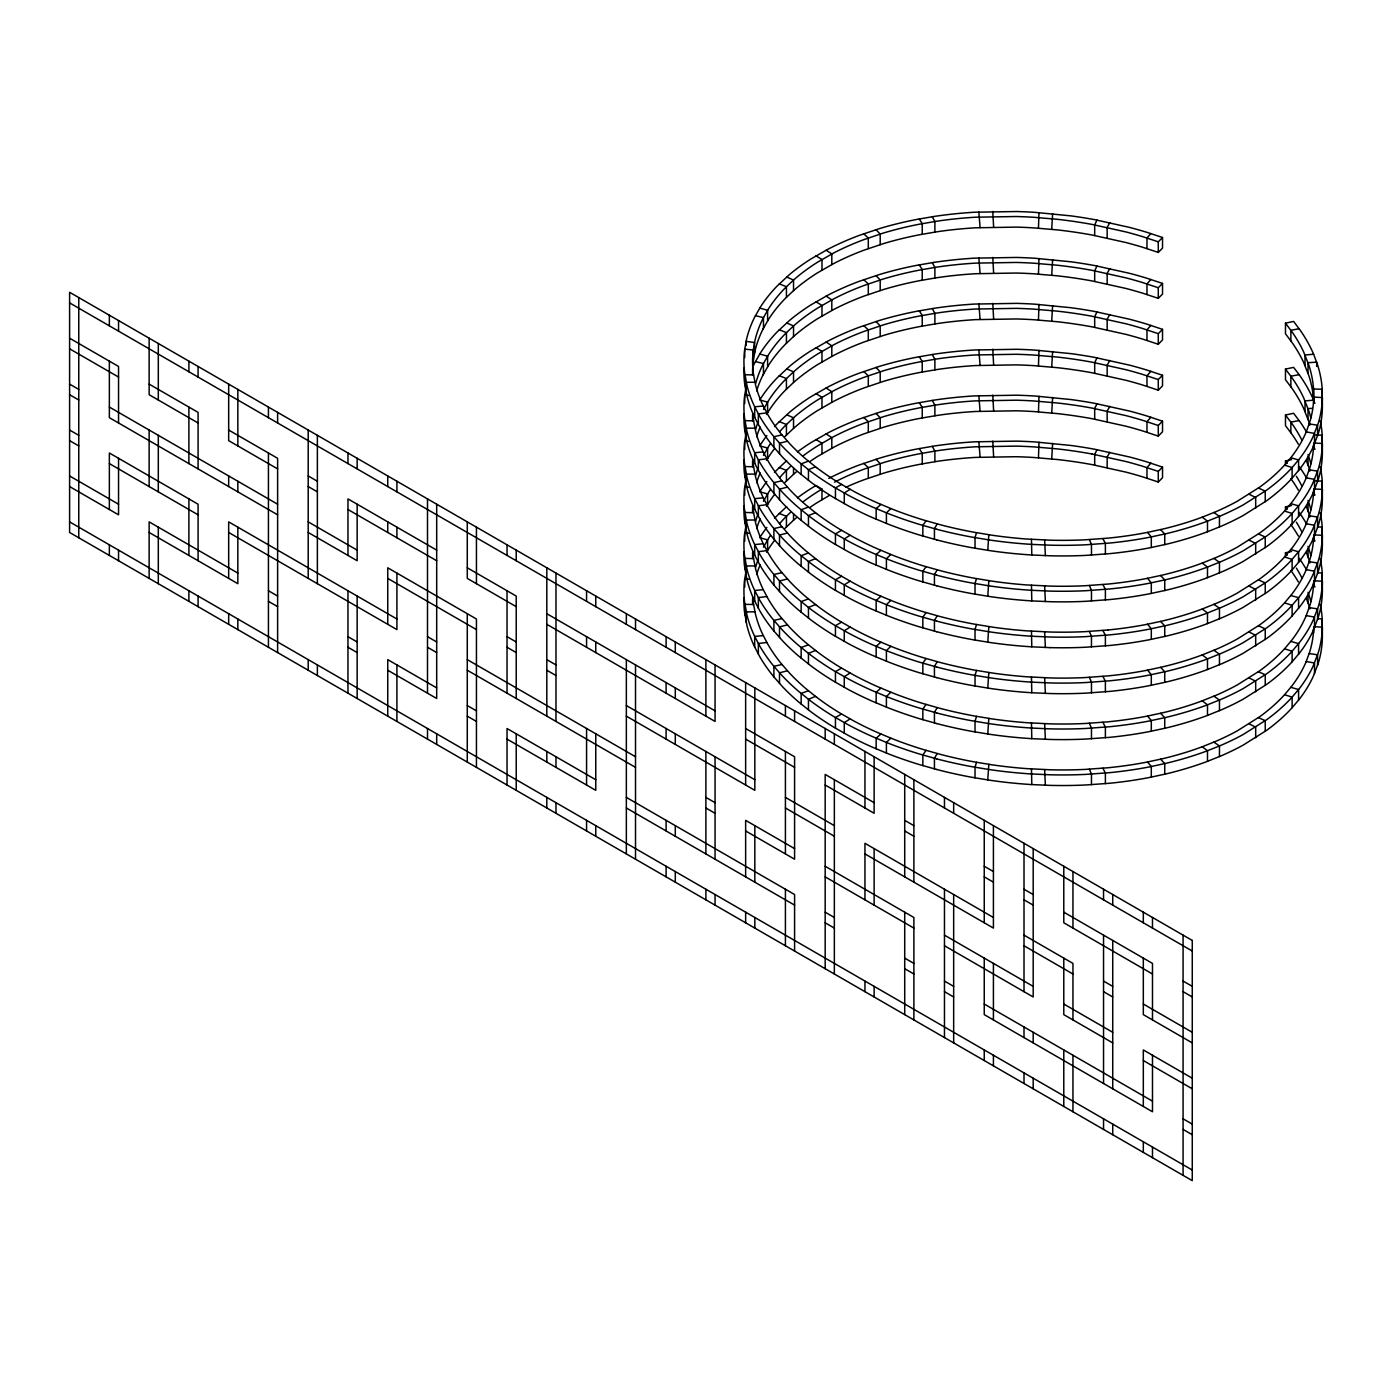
<?xml version="1.0" encoding="UTF-8"?>
<svg xmlns="http://www.w3.org/2000/svg" width="1392" height="1392" viewBox="0 0 1392 1392"><rect width="100%" height="100%" fill="white"/><g stroke="black" fill="none" stroke-linecap="round" stroke-linejoin="round"><path stroke-width="1.5" d="M1038.971 212.611L1038.467 228.201M1038.971 258.529L1038.467 274.12M1038.971 304.448L1038.467 320.038M1038.971 350.366L1038.467 365.957M1038.971 396.285L1038.467 411.875M1038.971 442.204L1038.467 457.794M1052.63 213.759L1051.708 229.332M1052.63 259.678L1051.708 275.251M1052.63 305.596L1051.708 321.169M1052.63 351.515L1051.708 367.088M1052.63 397.433L1051.708 413.006M1052.63 443.352L1051.708 458.925M746.077 387.272L744.546 396.459A285.934 165.091 0 0 0 744.459 417.322L746.93 431.294A304.378 175.74 0 0 0 754.394 452.122L759.754 462.388A319.342 184.37 0 0 0 773.708 482.415L782.234 492.107A329.956 190.495 0 0 0 798.59 507.645L809.657 516.554A335.524 193.714 0 0 0 834.417 533.258L847.885 540.931A335.524 193.714 0 0 0 872.036 552.746L887.4 559.166A329.695 190.339 0 0 0 919.764 570.424L936.659 575.192M746.077 433.19L744.546 442.378A285.934 165.091 0 0 0 744.459 463.24L746.93 477.212A304.378 175.74 0 0 0 754.394 498.04L759.754 508.306A319.342 184.37 0 0 0 773.708 528.351L782.234 538.043A329.956 190.495 0 0 0 798.59 553.581L809.657 562.472A335.524 193.714 0 0 0 834.417 579.176L847.885 586.85A335.524 193.714 0 0 0 872.036 598.664L887.4 605.085A329.695 190.339 0 0 0 919.764 616.343L936.659 621.11M746.077 479.109L744.546 488.296A285.934 165.091 0 0 0 744.459 509.159L746.93 523.131A304.378 175.74 0 0 0 754.394 543.959L759.754 554.225A319.342 184.37 0 0 0 773.708 574.27L782.234 583.961A329.956 190.495 0 0 0 798.59 599.5L809.657 608.391A335.524 193.714 0 0 0 834.417 625.095L847.885 632.768A335.524 193.714 0 0 0 872.036 644.583L887.4 651.021A329.695 190.339 0 0 0 919.764 662.261L936.659 667.029M746.077 525.028L744.546 534.215A285.934 165.091 0 0 0 744.459 555.077L746.93 569.05A304.378 175.74 0 0 0 754.394 589.877L759.754 600.143A319.342 184.37 0 0 0 773.708 620.188L782.234 629.88A329.956 190.495 0 0 0 798.59 645.418L809.657 654.31M746.077 570.946L744.546 580.133A285.934 165.091 0 0 0 744.459 600.996L746.93 614.968A304.378 175.74 0 0 0 754.394 635.796L759.754 646.062A319.342 184.37 0 0 0 773.708 666.107L782.234 675.799A329.956 190.495 0 0 0 798.59 691.337L809.657 700.228M988.825 534.719L987.763 550.327M988.825 580.638L987.763 596.246M988.825 626.574L987.763 642.164M988.825 672.493L987.763 688.083M988.825 718.411L987.763 734.002M988.825 764.33L987.763 779.92M976.488 532.684L975.026 537.643L975.026 548.239M976.488 578.602L975.026 583.561L975.026 594.158M976.488 624.521L975.026 629.48L975.026 640.076M976.488 670.439L975.026 675.416L975.026 686.012M976.488 716.358L975.026 721.334L975.026 731.931M976.488 762.277L975.026 767.253L975.026 777.85M936.659 539.87A318.211 183.727 0 0 0 971.529 547.63L989.364 550.571A302.116 174.435 0 0 0 1031.559 554.973L1049.707 555.773A284.577 164.308 0 0 0 1085.777 555.391L1109.407 553.668A266.829 154.06 0 0 0 1149.409 547.891L1165.835 544.359A253.918 146.595 0 0 0 1206.951 531.953L1221.167 526.228A248.089 143.237 0 0 0 1243.178 515.51L1266.529 500.807A250.577 144.664 0 0 0 1291.811 478.483L1299.467 469.435A260.843 150.597 0 0 0 1313.108 447.145L1318.224 433.834A277.861 160.428 0 0 0 1322.313 409.84L1322.174 399.4A296.131 170.972 0 0 0 1321.878 395.902M1096.966 220.075L1094.686 224.912L1094.686 235.509M1096.966 265.994L1094.686 270.831L1094.686 281.428M1096.966 311.93L1094.686 316.75L1094.686 327.346M1096.966 357.848L1094.686 362.668L1094.686 373.265M1096.966 403.767L1094.686 408.587L1094.686 419.183M1096.966 449.686L1094.686 454.505L1094.686 465.102M763.112 318.281L768.419 308.954A247.463 142.871 0 0 1 784.827 288.318L793.527 280.036A240.068 138.608 0 0 1 817.417 262.288L833.182 253.24A240.172 138.661 0 0 1 864.084 239.546L883.398 233.038A248.855 143.672 0 0 1 919.677 224.147L936.016 221.328A259.643 149.901 0 0 1 952.737 219.136L958.375 218.544A266.168 153.677 0 0 1 975.514 217.204L1016.23 216.526A284.246 164.099 0 0 1 1033.856 217.291L1057.328 219.31A299.715 173.043 0 0 1 1092.181 224.443L1126.093 231.977A315.949 182.404 0 0 1 1142.536 236.623L1158.283 241.825L1162.529 237.51L1146.556 232.203A324.597 187.398 0 0 0 1129.678 227.435L1094.808 219.675A310.12 179.046 0 0 0 1070.987 215.882L1034.778 212.332A292.894 169.093 0 0 0 1016.63 211.532L974.609 212.228A271.544 156.774 0 0 0 933.823 216.491L916.928 219.397A257.503 148.666 0 0 0 879.396 228.619L859.386 235.352A248.837 143.654 0 0 0 827.37 249.533L811.031 258.912A248.507 143.48 0 0 0 789.508 274.537L777.293 285.865A256.111 147.865 0 0 0 760.293 307.232L754.795 316.871A269.526 155.608 0 0 0 746.321 340.257L744.546 350.54A285.934 165.091 0 0 0 744.459 371.403L746.93 385.375A304.378 175.74 0 0 0 754.394 406.203L759.754 416.469A319.342 184.37 0 0 0 773.708 436.496L782.234 446.188A329.956 190.495 0 0 0 798.59 461.726L809.657 470.635A335.524 193.714 0 0 0 834.417 487.339M763.112 328.877L768.419 319.551A247.463 142.871 0 0 1 784.827 298.915L793.527 290.632A240.068 138.608 0 0 1 817.417 272.884L833.182 263.836A240.172 138.661 0 0 1 864.084 250.142L883.398 243.635A248.855 143.672 0 0 1 919.677 234.743L936.016 231.925A259.643 149.901 0 0 1 952.737 229.732L958.375 229.141A266.168 153.677 0 0 1 975.514 227.801L1016.23 227.122A284.246 164.099 0 0 1 1033.856 227.888L1057.328 229.906A299.715 173.043 0 0 1 1092.181 235.039L1126.093 242.573A315.949 182.404 0 0 1 1142.536 247.219L1158.283 252.422L1162.529 248.107L1162.529 237.51M763.112 364.199L768.419 354.873A247.463 142.871 0 0 1 784.827 334.237L793.527 325.954A240.068 138.608 0 0 1 817.417 308.206L833.182 299.158A240.172 138.661 0 0 1 864.084 285.464L883.398 278.957A248.855 143.672 0 0 1 919.677 270.065L936.016 267.247A259.643 149.901 0 0 1 952.737 265.054L958.375 264.463A266.168 153.677 0 0 1 975.514 263.123L1016.23 262.444A284.246 164.099 0 0 1 1033.856 263.21L1057.328 265.228A299.715 173.043 0 0 1 1092.181 270.361L1126.093 277.895A315.949 182.404 0 0 1 1142.536 282.541L1158.283 287.744L1162.529 283.429L1146.556 278.122A324.597 187.398 0 0 0 1129.678 273.354L1094.808 265.594A310.12 179.046 0 0 0 1070.987 261.8L1034.778 258.251A292.894 169.093 0 0 0 1016.63 257.45L974.609 258.146A271.544 156.774 0 0 0 933.823 262.409M763.112 374.796L768.419 365.47A247.463 142.871 0 0 1 784.827 344.833L793.527 336.551A240.068 138.608 0 0 1 817.417 318.803L833.182 309.755A240.172 138.661 0 0 1 864.084 296.061L883.398 289.553A248.855 143.672 0 0 1 919.677 280.662L936.016 277.843A259.643 149.901 0 0 1 952.737 275.651L958.375 275.059A266.168 153.677 0 0 1 975.514 273.719L1016.23 273.041A284.246 164.099 0 0 1 1033.856 273.806L1057.328 275.825A299.715 173.043 0 0 1 1092.181 280.958L1126.093 288.492A315.949 182.404 0 0 1 1142.536 293.138L1158.283 298.34L1162.529 294.025L1162.529 283.429M763.46 409.457L768.419 400.792A247.463 142.871 0 0 1 784.827 380.155L793.527 371.873A240.068 138.608 0 0 1 817.417 354.125L833.182 345.077A240.172 138.661 0 0 1 864.084 331.383L883.398 324.875A248.855 143.672 0 0 1 919.677 315.984L936.016 313.165A259.643 149.901 0 0 1 952.737 310.973L958.375 310.381A266.168 153.677 0 0 1 975.514 309.041L1016.23 308.363A284.246 164.099 0 0 1 1033.856 309.128L1057.328 311.147A299.715 173.043 0 0 1 1092.181 316.28L1126.093 323.814A315.949 182.404 0 0 1 1142.536 328.46L1158.283 333.662L1162.529 329.347L1146.556 324.04A324.597 187.398 0 0 0 1129.678 319.273L1094.808 311.512A310.12 179.046 0 0 0 1070.987 307.719L1034.778 304.169A292.894 169.093 0 0 0 1016.63 303.369L974.609 304.065A271.544 156.774 0 0 0 933.823 308.328L916.928 311.251A257.503 148.666 0 0 0 879.396 320.456L859.386 327.19A248.837 143.654 0 0 0 827.37 341.371L811.031 350.749A248.507 143.48 0 0 0 789.508 366.374L777.293 377.719A256.111 147.865 0 0 0 760.293 399.069L759.754 399.956L767.601 402.114L767.601 412.711M763.46 455.375L768.419 446.71A247.463 142.871 0 0 1 770.42 443.665M763.46 501.294L768.419 492.629A247.463 142.871 0 0 1 770.42 489.584M763.46 547.213L768.419 538.547A247.463 142.871 0 0 1 770.42 535.502M1109.824 222.685L1107.162 227.453L1107.162 238.049M1109.824 268.604L1107.162 273.371L1107.162 283.968M1109.824 314.522L1107.162 319.29L1107.162 329.887M1109.824 360.441L1107.162 365.209L1107.162 375.805M1109.824 406.36L1107.162 411.127L1107.162 421.724M1109.824 452.296L1107.162 457.046L1107.162 467.642M937.216 523.914L934.432 528.664L934.432 539.261M937.216 569.833L934.432 574.583L934.432 585.179M937.216 615.751L934.432 620.501L934.432 631.115M937.216 661.67L934.432 666.437L934.432 677.034M937.216 707.588L934.432 712.356L934.432 722.953M937.216 753.507L934.432 758.275L934.432 768.871M766.54 414.468L768.419 411.388A247.463 142.871 0 0 1 784.827 390.752L793.527 382.469A240.068 138.608 0 0 1 817.417 364.721L833.182 355.673A240.172 138.661 0 0 1 864.084 341.98L883.398 335.472A248.855 143.672 0 0 1 919.677 326.581L936.016 323.762A259.643 149.901 0 0 1 952.737 321.569L958.375 320.978A266.168 153.677 0 0 1 975.514 319.638L1016.23 318.959A284.246 164.099 0 0 1 1033.856 319.725L1057.328 321.743A299.715 173.043 0 0 1 1092.181 326.876L1126.093 334.411A315.949 182.404 0 0 1 1142.536 339.056L1158.283 344.259L1162.529 339.944L1162.529 329.347M766.54 460.387L768.419 457.307A247.463 142.871 0 0 1 774.77 448.259M766.54 506.305L768.419 503.225A247.463 142.871 0 0 1 774.77 494.177M766.54 552.224L768.419 549.144A247.463 142.871 0 0 1 774.77 540.096M926.028 520.747L922.844 525.41L922.844 536.007M926.028 566.666L922.844 571.329L922.844 581.926M926.028 612.584L922.844 617.248L922.844 627.844M926.028 658.503L922.844 663.166L922.844 673.763M926.028 704.422L922.844 709.085L922.844 719.681M926.028 750.34L922.844 755.003L922.844 765.6M1291.55 548.639L1284.172 557.392A241.93 139.67 0 0 1 1259.76 578.933L1237.227 593.131A239.441 138.243 0 0 1 1215.982 603.484L1202.253 609A245.253 141.601 0 0 1 1162.546 620.971L1146.66 624.399A258.181 149.066 0 0 1 1107.945 629.984M1150.888 233.543L1146.973 237.997L1146.973 248.594M1150.888 279.461L1146.973 283.916L1146.973 294.512M1150.888 325.38L1146.973 329.834L1146.973 340.431M1150.888 371.299L1146.973 375.77L1146.973 386.367M1150.888 417.235L1146.973 421.689L1146.973 432.286M1150.888 463.153L1146.973 467.608L1146.973 478.204M784.827 436.67L793.527 428.388A240.068 138.608 0 0 1 817.417 410.64L833.182 401.592A240.172 138.661 0 0 1 864.084 387.898L883.398 381.391A248.855 143.672 0 0 1 919.677 372.499L936.016 369.68A259.643 149.901 0 0 1 952.737 367.488L958.375 366.896A266.168 153.677 0 0 1 975.514 365.557L1016.23 364.878A284.246 164.099 0 0 1 1033.856 365.644L1057.328 367.679A299.715 173.043 0 0 1 1092.181 372.795L1126.093 380.329A315.949 182.404 0 0 1 1142.536 384.975L1158.283 390.178L1158.283 379.581L1162.529 375.266L1146.556 369.959A324.597 187.398 0 0 0 1129.678 365.191L1094.808 357.431A310.12 179.046 0 0 0 1070.987 353.638L1034.778 350.088A292.894 169.093 0 0 0 1016.63 349.288L974.609 349.984A271.544 156.774 0 0 0 933.823 354.247L916.928 357.17A257.503 148.666 0 0 0 879.396 366.374L859.386 373.108A248.837 143.654 0 0 0 827.37 387.289L811.031 396.668A248.507 143.48 0 0 0 789.508 412.293L777.293 423.638A256.111 147.865 0 0 0 774.509 426.578M1158.283 390.178L1162.529 385.862L1162.529 375.266M810.092 461.396A240.068 138.608 0 0 1 817.417 456.559L833.182 447.511A240.172 138.661 0 0 1 864.084 433.817L883.398 427.309A248.855 143.672 0 0 1 919.677 418.418L936.016 415.599A259.643 149.901 0 0 1 952.737 413.407L958.375 412.815A266.168 153.677 0 0 1 975.514 411.475L1016.23 410.797A284.246 164.099 0 0 1 1033.856 411.562L1057.328 413.598A299.715 173.043 0 0 1 1092.181 418.714L1126.093 426.248A315.949 182.404 0 0 1 1142.536 430.894L1158.283 436.096L1158.283 425.5L1162.529 421.184L1146.556 415.877A324.597 187.398 0 0 0 1129.678 411.11L1094.808 403.349A310.12 179.046 0 0 0 1070.987 399.556L1034.778 396.007A292.894 169.093 0 0 0 1016.63 395.206L974.609 395.902A271.544 156.774 0 0 0 933.823 400.165L916.928 403.088A257.503 148.666 0 0 0 879.396 412.293L859.386 419.027A248.837 143.654 0 0 0 827.37 433.208L811.031 442.586A248.507 143.48 0 0 0 797.442 451.93M1158.283 436.096L1162.529 431.781L1162.529 421.184M845.936 487.217A240.172 138.661 0 0 1 864.084 479.735L883.398 473.245A248.855 143.672 0 0 1 919.677 464.336L936.016 461.518A259.643 149.901 0 0 1 952.737 459.343L958.375 458.751A266.168 153.677 0 0 1 975.514 457.394L1016.23 456.715A284.246 164.099 0 0 1 1033.856 457.498L1057.328 459.517A299.715 173.043 0 0 1 1092.181 464.632L1126.093 472.166A315.949 182.404 0 0 1 1142.536 476.812L1158.283 482.015L1158.283 471.418L1162.529 467.12L1146.556 461.796A324.597 187.398 0 0 0 1129.678 457.028L1094.808 449.268A310.12 179.046 0 0 0 1070.987 445.475L1034.778 441.925A292.894 169.093 0 0 0 1016.63 441.125L974.609 441.821A271.544 156.774 0 0 0 933.823 446.084L916.928 449.007A257.503 148.666 0 0 0 879.396 458.212L859.386 464.945A248.837 143.654 0 0 0 828.797 478.378M1158.283 482.015L1162.529 477.717L1162.529 467.12M784.827 482.589L793.527 474.307A240.068 138.608 0 0 1 796.642 471.627M784.827 528.508L793.527 520.225A240.068 138.608 0 0 1 796.642 517.563M890.828 508.55L886.408 512.865L886.408 523.462M890.828 554.468L886.408 558.784L886.408 569.38M890.828 600.387L886.408 604.702L886.408 615.299M890.828 646.306L886.408 650.621L886.408 661.217M890.828 692.224L886.408 696.539L886.408 707.136M890.828 738.143L886.408 742.458L886.408 753.055M790.517 466.424L784.827 471.992A247.463 142.871 0 0 0 779.59 477.717M790.517 512.343L784.827 517.911A247.463 142.871 0 0 0 779.59 523.636M880.91 504.426L876.16 508.619L876.16 519.216M880.91 550.345L876.16 554.538L876.16 565.135M880.91 596.263L876.16 600.457L876.16 611.053M880.91 642.182L876.16 646.375L876.16 656.972M880.91 688.1L876.16 692.294L876.16 702.89M880.91 734.019L876.16 738.212L876.16 748.809M786.654 460.665L777.293 469.556A256.111 147.865 0 0 0 774.509 472.497M786.654 506.584L777.293 515.475A256.111 147.865 0 0 0 774.509 518.416M850.094 489.323L844.265 493.029L844.265 503.626M850.094 535.241L844.265 538.948L844.265 549.544M850.094 581.16L844.265 584.866L844.265 595.463M850.094 627.096L844.265 630.785L844.265 641.381M850.094 673.015L844.265 676.703L844.265 687.3M850.094 718.933L844.265 722.622L844.265 733.219M797.442 497.849A248.507 143.48 0 0 1 811.031 488.505L815.99 485.477L821.976 489.097L817.417 491.881A240.068 138.608 0 0 0 803.167 501.746M841.551 484.416L835.444 487.948L835.444 498.545M841.551 530.335L835.444 533.867L835.444 544.463M841.551 576.253L835.444 579.785L835.444 590.382M841.551 622.172L835.444 625.704L835.444 636.301M841.551 668.09L835.444 671.623L835.444 682.219M841.551 714.009L835.444 717.541L835.444 728.138M829.11 495.604L817.417 502.477A240.068 138.608 0 0 0 810.092 507.314M815.468 466.772L808.456 469.713L808.456 480.31M815.468 512.691L808.456 515.632L808.456 526.228M815.468 558.61L808.456 561.55L808.456 572.147M815.468 604.528L808.456 607.469L808.456 618.065M815.468 650.447L808.456 653.387L808.456 663.984M815.468 696.365L808.456 699.306L808.456 709.903M816.617 467.642A326.876 188.72 0 0 0 840.664 483.877L853.783 491.359A326.876 188.72 0 0 0 877.325 502.86L892.272 509.124A321.03 185.345 0 0 0 923.801 520.086L940.244 524.732A309.563 178.733 0 0 0 974.156 532.266L991.487 535.137A294.391 169.963 0 0 0 1026.6 539.017L1050.09 540.183A275.929 159.297 0 0 0 1085.064 539.818L1107.962 538.147A258.181 149.066 0 0 0 1146.66 532.562L1162.546 529.134A245.253 141.601 0 0 0 1202.253 517.163L1215.982 511.647A239.441 138.243 0 0 0 1237.227 501.277L1259.76 487.096A241.93 139.67 0 0 0 1284.172 465.554L1291.55 456.802A252.874 146.003 0 0 0 1306.166 432.059L1309.698 422.368A269.213 155.434 0 0 0 1313.665 399.121L1313.526 388.994A287.483 165.979 0 0 0 1308.898 365.261L1303.591 351.793A306.031 176.68 0 0 0 1292.089 331.975L1285.477 323.188L1293.603 321.43L1300.128 330.113A313.844 181.204 0 0 1 1313.509 353.951L1317.406 364.356A296.131 170.972 0 0 1 1322.191 388.803L1322.313 399.243A277.861 160.428 0 0 1 1318.241 423.238L1313.126 436.549A260.843 150.597 0 0 1 1299.467 458.838L1291.828 467.886A250.577 144.664 0 0 1 1266.529 490.21L1243.178 504.913A248.089 143.237 0 0 1 1221.167 515.632L1206.951 521.356A253.918 146.595 0 0 1 1165.835 533.762L1149.409 537.295A266.829 154.06 0 0 1 1109.407 543.071L1085.777 544.794A284.577 164.308 0 0 1 1049.707 545.159L1031.559 544.376A302.116 174.435 0 0 1 989.364 539.974L971.529 537.034A318.211 183.727 0 0 1 936.659 529.273M816.617 513.561A326.876 188.72 0 0 0 840.664 529.795L853.783 537.277A326.876 188.72 0 0 0 877.325 548.779L892.272 555.043A321.03 185.345 0 0 0 923.801 566.005L940.244 570.65A309.563 178.733 0 0 0 974.156 578.185L991.487 581.056A294.391 169.963 0 0 0 1026.6 584.936L1050.09 586.102A275.929 159.297 0 0 0 1085.064 585.736L1107.962 584.066A258.181 149.066 0 0 0 1146.66 578.48L1162.546 575.053A245.253 141.601 0 0 0 1202.253 563.081L1215.982 557.566A239.441 138.243 0 0 0 1237.227 547.213L1259.76 533.014A241.93 139.67 0 0 0 1284.172 511.473L1291.55 502.721A252.874 146.003 0 0 0 1306.166 477.995L1309.698 468.286A269.213 155.434 0 0 0 1313.665 445.04L1313.717 442.987L1322.365 443.491L1322.365 454.088M816.617 605.398A326.876 188.72 0 0 0 840.664 621.65L853.783 629.114A326.876 188.72 0 0 0 877.325 640.633L892.272 646.88A321.03 185.345 0 0 0 923.801 657.842L940.244 662.488A309.563 178.733 0 0 0 974.156 670.022L991.487 672.893A294.391 169.963 0 0 0 1026.6 676.773L1050.09 677.939A275.929 159.297 0 0 0 1085.064 677.573L1107.962 675.903A258.181 149.066 0 0 0 1146.66 670.318L1162.546 666.89A245.253 141.601 0 0 0 1202.253 654.919L1215.982 649.403A239.441 138.243 0 0 0 1237.227 639.05L1259.76 624.851A241.93 139.67 0 0 0 1284.172 603.31L1291.55 594.558A252.874 146.003 0 0 0 1306.166 569.833L1309.698 560.123A269.213 155.434 0 0 0 1313.665 536.877L1313.717 534.841L1322.365 535.328L1322.365 545.925M816.617 651.317A326.876 188.72 0 0 0 840.664 667.568L853.783 675.033A326.876 188.72 0 0 0 877.325 686.552L892.272 692.798A321.03 185.345 0 0 0 923.801 703.76L940.244 708.406A309.563 178.733 0 0 0 974.156 715.94L991.487 718.811A294.391 169.963 0 0 0 1026.6 722.692L1050.09 723.857A275.929 159.297 0 0 0 1085.064 723.492L1107.962 721.822A258.181 149.066 0 0 0 1146.66 716.236L1162.546 712.826A245.253 141.601 0 0 0 1202.253 700.837L1215.982 695.321A239.441 138.243 0 0 0 1237.227 684.968L1259.76 670.77A241.93 139.67 0 0 0 1284.172 649.229L1291.55 640.477A252.874 146.003 0 0 0 1306.166 615.751L1309.698 606.042A269.213 155.434 0 0 0 1313.665 582.796L1313.717 580.76L1322.365 581.247L1322.365 591.844M816.617 697.235A326.876 188.72 0 0 0 840.664 713.487L853.783 720.952A326.876 188.72 0 0 0 877.325 732.47L892.272 738.717A321.03 185.345 0 0 0 923.801 749.679L940.244 754.325A309.563 178.733 0 0 0 974.156 761.876L991.487 764.73A294.391 169.963 0 0 0 1026.6 768.61L1050.09 769.776A275.929 159.297 0 0 0 1085.064 769.411L1107.962 767.758A258.181 149.066 0 0 0 1146.66 762.155L1162.546 758.744A245.253 141.601 0 0 0 1202.253 746.756L1215.982 741.24A239.441 138.243 0 0 0 1237.227 730.887L1259.76 716.689A241.93 139.67 0 0 0 1284.172 695.147L1291.55 686.395A252.874 146.003 0 0 0 1306.166 661.67L1309.698 651.961A269.213 155.434 0 0 0 1313.665 628.714L1313.717 626.678L1322.365 627.166L1322.365 637.762M808.387 461.135L801.148 463.867L801.148 474.463M808.387 507.053L801.148 509.785L801.148 520.382M808.387 552.972L801.148 555.704L801.148 566.3M808.387 598.891L801.148 601.622L801.148 612.219M808.387 644.809L801.148 647.541L801.148 658.138M808.387 690.728L801.148 693.46L801.148 704.056M787.42 441.194L779.503 443.248L779.503 453.844M787.42 487.113L779.503 489.166L779.503 499.763M787.42 533.032L779.503 535.085L779.503 545.681M787.42 578.95L779.503 581.003L779.503 591.6M787.42 624.869L779.503 626.922L779.503 637.519M787.42 670.787L779.503 672.841L779.503 683.437M781.973 434.878L773.9 436.723L773.9 447.319M781.973 480.797L773.9 482.641L773.9 493.238M781.973 526.733L773.9 528.56L773.9 539.156M781.973 572.651L773.9 574.478L773.9 585.075M781.973 618.57L773.9 620.397L773.9 630.994M781.973 664.489L773.9 666.316L773.9 676.912M1309.924 425.169A287.483 165.979 0 0 0 1308.898 421.776L1303.591 408.308A306.031 176.68 0 0 0 1292.089 388.49L1285.477 379.703L1285.477 369.106L1293.603 367.349L1300.128 376.031A313.844 181.204 0 0 1 1313.509 399.869L1314.935 403.332M1298.371 444.257A306.031 176.68 0 0 0 1292.089 434.426L1285.477 425.621L1285.477 415.025L1293.603 413.267L1300.128 421.95A313.844 181.204 0 0 1 1306.566 432.077M1285.477 465.189L1285.477 460.943L1291.567 459.621M1285.477 511.108L1285.477 506.862L1291.567 505.54M1285.477 557.026L1285.477 552.781L1291.567 551.458M1299.136 328.738L1290.871 330.287L1290.871 340.883M1299.136 374.657L1290.871 376.205L1290.871 386.802M1299.136 420.575L1290.871 422.124L1290.871 432.721M933.823 262.409L916.928 265.315A257.503 148.666 0 0 0 879.396 274.537L859.386 281.271A248.837 143.654 0 0 0 827.37 295.452L811.031 304.831A248.507 143.48 0 0 0 789.508 320.456L777.293 331.783A256.111 147.865 0 0 0 760.293 353.15L754.795 362.79A269.526 155.608 0 0 0 753.211 366.061M766.835 412.867L758.344 413.946L758.344 424.543M766.835 458.786L758.344 459.865L758.344 470.461M766.835 504.704L758.344 505.783L758.344 516.38M766.835 550.623L758.344 551.702L758.344 562.298M766.835 596.542L758.344 597.62L758.344 608.217M766.835 642.46L758.344 643.539L758.344 654.136M763.268 405.977L754.69 406.829L754.69 417.426M763.268 451.895L754.69 452.748L754.69 463.345M763.268 497.814L754.69 498.667L754.69 509.263M763.268 543.75L754.69 544.585L754.69 555.182M763.268 589.669L754.69 590.504L754.69 601.1M763.268 635.587L754.69 636.422L754.69 647.019M1107.962 629.984L1085.064 631.655A275.929 159.297 0 0 1 1050.09 632.02L1026.6 630.837A294.391 169.963 0 0 1 991.504 626.974L974.156 624.103A309.563 178.733 0 0 1 940.244 616.569L923.801 611.923A321.03 185.345 0 0 1 892.272 600.961L877.325 594.697A326.876 188.72 0 0 1 853.783 583.196L840.594 575.679A326.876 188.72 0 0 1 816.617 559.48M1313.613 354.229L1305.035 354.995L1305.035 365.591M1313.613 400.148L1305.035 400.913L1305.035 411.51M1312.36 408.343L1308.028 408.622L1308.028 419.218M754.934 382.243L746.216 382.295L746.216 392.892M754.934 428.162L746.216 428.214L746.216 438.811M754.934 474.08L746.216 474.133L746.216 484.729M754.934 519.999L746.216 520.051L746.216 530.648M754.934 565.918L746.216 565.97L746.216 576.566M754.934 611.836L746.216 611.888L746.216 622.485M753.577 374.918L744.877 374.744L744.877 385.34L746.93 395.972A304.378 175.74 0 0 0 754.394 416.8L759.754 427.066A319.342 184.37 0 0 0 773.708 447.093L782.234 456.785A329.956 190.495 0 0 0 798.59 472.323L809.657 481.232A335.576 193.749 0 0 0 834.347 497.901L847.885 505.609A335.524 193.714 0 0 0 872.036 517.424L887.4 523.844A329.695 190.339 0 0 0 919.764 535.102L936.659 539.87M753.577 420.836L744.877 420.662L744.877 431.259L746.93 441.89A304.378 175.74 0 0 0 754.394 462.718L759.754 472.984A319.342 184.37 0 0 0 773.708 493.029L782.234 502.721A329.956 190.495 0 0 0 798.59 518.242L809.657 527.15A335.576 193.749 0 0 0 834.347 543.82L847.885 551.528A335.524 193.714 0 0 0 872.036 563.342L887.4 569.763A329.695 190.339 0 0 0 919.764 581.021L936.659 585.788M753.577 466.755L744.877 466.581L744.877 477.178M753.577 512.674L744.877 512.5L744.877 523.096M753.577 558.592L744.877 558.418L744.877 569.015M753.577 604.511L744.877 604.337L744.877 614.933M1049.707 647.611L1031.559 646.81A302.116 174.435 0 0 1 989.364 642.408L971.529 639.467A318.211 183.727 0 0 1 936.659 631.707M1315.701 434.983L1322.209 435.209L1322.209 445.805M1315.701 480.901L1322.209 481.127L1322.209 491.724M1317.859 526.907L1322.209 527.046L1322.209 537.643M1317.859 572.825L1322.209 572.965L1322.209 583.561M1317.859 618.744L1322.209 618.883L1322.209 629.48M1031.559 773.969L1049.707 774.77A284.577 164.308 0 0 0 1085.777 774.387L1109.407 772.682A266.829 154.06 0 0 0 1149.409 766.905L1165.835 763.355A253.918 146.595 0 0 0 1206.951 750.949L1221.167 745.242A248.089 143.237 0 0 0 1243.178 734.506L1266.529 719.803A250.577 144.664 0 0 0 1291.811 697.479L1299.467 688.431A260.843 150.597 0 0 0 1313.108 666.142L1318.224 652.831A277.861 160.428 0 0 0 1322.313 628.836L1322.174 618.396A296.131 170.972 0 0 0 1320.208 604.424M749.018 395.502L744.737 395.015L744.737 403.506M749.018 441.421L744.737 440.933L744.737 449.425M749.018 487.339L744.737 486.852L744.737 495.343M749.018 533.258L744.737 532.771L744.737 541.262M749.018 579.176L744.737 578.707L744.737 587.18M1309.193 423.934L1317.58 425.204L1317.58 435.8M1309.193 469.852L1317.58 471.122L1317.58 481.719M1309.193 515.771L1317.58 517.041L1317.58 527.638M1309.193 561.689L1317.58 562.96L1317.58 573.556M1309.193 607.608L1317.58 608.878L1317.58 619.475M1309.193 653.527L1317.58 654.797L1317.58 665.393M1306.235 431.92L1314.518 433.417L1314.518 444.013M1306.235 477.839L1314.518 479.335L1314.518 489.932M1306.235 523.757L1314.518 525.254L1314.518 535.85M1306.235 569.676L1314.518 571.172L1314.518 581.769M1306.235 615.595L1314.518 617.091L1314.518 627.688M1306.235 661.513L1314.518 663.01L1314.518 673.606M1092.181 454.036L1126.093 461.57A315.949 182.404 0 0 1 1142.536 466.216L1158.283 471.418M755.438 315.671L763.46 317.62L763.46 328.216M755.438 361.589L763.46 363.538L763.46 374.135M936.659 529.273L919.764 524.506A329.695 190.339 0 0 1 887.4 513.248L872.036 506.827A335.524 193.714 0 0 1 847.885 495.013L834.347 487.304M936.659 631.707L919.764 626.939A329.695 190.339 0 0 1 887.4 615.682L872.036 609.261A335.524 193.714 0 0 1 847.885 597.446L834.347 589.738A335.576 193.749 0 0 1 809.657 573.069L798.59 564.178A329.956 190.495 0 0 1 782.234 548.639L773.708 538.948A319.342 184.37 0 0 1 759.754 518.903L754.377 508.637A304.378 175.74 0 0 1 746.93 487.809L744.459 473.837A285.934 165.091 0 0 1 744.007 459.899M936.659 677.626L919.764 672.858A329.695 190.339 0 0 1 887.4 661.6L872.036 655.18A335.524 193.714 0 0 1 847.885 643.365L834.347 635.657A335.576 193.749 0 0 1 809.657 618.988L798.59 610.096A329.956 190.495 0 0 1 782.234 594.558L773.708 584.866A319.342 184.37 0 0 1 759.754 564.821L754.377 554.555A304.378 175.74 0 0 1 746.93 533.728L744.459 519.755A285.934 165.091 0 0 1 744.007 505.818M936.659 712.948L919.764 708.18A329.695 190.339 0 0 1 887.4 696.922L872.036 690.502A335.524 193.714 0 0 1 847.885 678.687L834.347 670.979A335.524 193.714 0 0 1 809.726 654.344M936.659 723.544L919.764 718.777A329.695 190.339 0 0 1 887.4 707.519L872.036 701.098A335.524 193.714 0 0 1 847.885 689.284L834.347 681.575A335.524 193.714 0 0 1 809.726 664.941L798.59 656.015A329.956 190.495 0 0 1 782.234 640.477L773.708 630.785A319.342 184.37 0 0 1 759.754 610.74L754.377 600.474A304.378 175.74 0 0 1 746.93 579.646L744.459 565.674A285.934 165.091 0 0 1 744.007 551.737M936.659 758.866L919.764 754.099A329.695 190.339 0 0 1 887.4 742.858L872.036 736.42A335.524 193.714 0 0 1 847.885 724.606L834.347 716.897A335.524 193.714 0 0 1 809.726 700.263M936.659 769.463L919.764 764.695A329.695 190.339 0 0 1 887.4 753.455L872.036 747.017A335.524 193.714 0 0 1 847.885 735.202L834.347 727.494A335.524 193.714 0 0 1 809.726 710.86L798.59 701.933A329.956 190.495 0 0 1 782.234 686.395L773.708 676.703A319.342 184.37 0 0 1 759.754 656.659L754.377 646.393A304.378 175.74 0 0 1 746.93 625.565L744.459 611.593A285.934 165.091 0 0 1 744.007 597.655M759.754 308.102L767.601 310.277L767.601 320.873M759.754 354.02L767.601 356.195L767.601 366.792M1290.819 457.724L1298.579 459.952L1298.579 470.548M1290.819 503.643L1298.579 505.87L1298.579 516.467M1290.819 549.562L1298.579 551.789L1298.579 562.385M1290.819 595.48L1298.579 597.707L1298.579 608.304M1290.819 641.399L1298.579 643.626L1298.579 654.223M1290.819 687.317L1298.579 689.545L1298.579 700.141M1284.572 465.119L1292.124 467.555L1292.124 478.152M1284.572 511.038L1292.124 513.474L1292.124 524.071M1284.572 556.957L1292.124 559.393L1292.124 569.989M1284.572 602.875L1292.124 605.311L1292.124 615.908M1284.572 648.794L1292.124 651.23L1292.124 661.826M1284.572 694.712L1292.124 697.148L1292.124 707.745M1158.283 379.581L1142.536 374.378A315.949 182.404 0 0 0 1126.093 369.733L1092.181 362.198A299.715 173.043 0 0 0 1057.328 357.065L1033.856 355.047A284.246 164.099 0 0 0 1016.23 354.281L975.514 354.96A266.168 153.677 0 0 0 958.375 356.3L952.737 356.891A259.643 149.901 0 0 0 936.016 359.084L919.677 361.903A248.855 143.672 0 0 0 883.398 370.794L864.084 377.302A240.172 138.661 0 0 0 833.182 390.995L817.417 400.043A240.068 138.608 0 0 0 793.527 417.791L784.827 426.074A247.463 142.871 0 0 0 779.59 431.781M1158.283 425.5L1142.536 420.297A315.949 182.404 0 0 0 1126.093 415.651L1092.181 408.117A299.715 173.043 0 0 0 1057.328 402.984L1033.856 400.966A284.246 164.099 0 0 0 1016.23 400.2L975.514 400.879A266.168 153.677 0 0 0 958.375 402.218L952.737 402.81A259.643 149.901 0 0 0 936.016 405.002L919.677 407.821A248.855 143.672 0 0 0 883.398 416.713L864.084 423.22A240.172 138.661 0 0 0 833.182 436.914L817.417 445.962A240.068 138.608 0 0 0 803.167 455.828M779.276 283.864L786.428 286.717L786.428 297.314M779.276 329.782L786.428 332.636L786.428 343.232M779.276 375.701L786.428 378.554L786.428 389.151M779.276 421.619L786.428 424.473L786.428 435.07M779.276 467.538L786.428 470.392L786.428 480.988M779.276 513.457L786.428 516.31L786.428 526.907M786.654 276.991L793.527 280.036L793.527 290.632M786.654 322.909L793.527 325.954L793.527 336.551M786.654 368.828L793.527 371.873L793.527 382.469M786.654 414.746L793.527 417.791L793.527 428.388M1258.438 488.018L1265.241 491.115L1265.241 501.712M1258.438 533.936L1265.241 537.034L1265.241 547.63M1258.438 579.855L1265.241 582.952L1265.241 593.549M1258.438 625.774L1265.241 628.871L1265.241 639.467M1258.438 671.71L1265.241 674.789L1265.241 685.386M1258.438 717.628L1265.241 720.708L1265.241 731.305M1249.146 494.264L1255.688 497.536L1255.688 508.132M1249.146 540.183L1255.688 543.472L1255.688 554.068M1249.146 586.119L1255.688 589.39L1255.688 599.987M1249.146 632.038L1255.688 635.309L1255.688 645.905M1249.146 677.956L1255.688 681.227L1255.688 691.824M1249.146 723.875L1255.688 727.146L1255.688 737.743M69.6 302.882L1192.265 951.032M69.6 338.204L118.546 366.461L118.546 422.977M149.135 384.122L198.082 412.38L198.082 468.895M228.671 430.041L277.617 458.299L277.617 652.57M308.206 475.96L317.376 481.249M436.688 550.136L347.965 498.91L347.965 555.425M467.277 567.797L516.223 596.054L516.223 698.488M546.812 613.715L715.053 710.842M745.642 728.503L794.588 756.761L794.588 859.212L745.642 830.954M874.124 802.679L825.178 774.422L825.178 968.71M904.713 820.34L913.883 825.647M984.248 866.259L993.418 871.566M1024.007 889.227L1033.195 894.517M1063.784 912.178L1152.489 963.403L1152.489 1019.918M1183.078 981.064L1192.265 986.354M69.6 348.8L118.546 377.058M198.082 422.977L149.135 394.719L149.135 338.204M277.617 468.895L228.671 440.638L228.671 384.122M308.206 486.556L317.376 491.846M347.965 509.507L436.688 560.732M516.223 606.651L467.277 578.393L467.277 521.878M546.812 624.312L715.053 721.439L715.053 664.924M745.642 739.1L794.588 767.357M825.178 785.018L874.124 813.276L874.124 756.761M904.713 830.937L913.883 836.244M984.248 876.856L993.418 882.163M1024.007 899.824L1033.195 905.113M1152.489 974L1063.784 922.774L1063.784 866.259M1183.078 991.661L1192.265 996.95M69.6 384.122L78.77 389.412M109.359 407.073L277.617 504.217M308.206 521.878L357.152 550.136M507.036 636.666L516.223 641.973M546.812 659.634L555.982 664.924M626.348 705.553L754.829 779.729M785.419 797.39L834.347 825.647M993.418 917.485L864.954 843.308L864.954 899.824M1024.007 935.146L1072.954 963.403L1072.954 1019.918M1103.543 981.064L1112.73 986.371M1143.319 1004.032L1192.265 1032.29M69.6 394.719L78.77 400.009M277.617 514.814L109.359 417.67L109.359 361.154M308.206 532.475L357.152 560.732L357.152 504.217M387.742 578.393L476.447 629.602M507.036 647.263L516.223 652.57M546.812 670.231L555.982 675.52M626.348 716.149L754.829 790.325L754.829 687.892M785.419 807.986L834.347 836.244M864.954 853.905L993.418 928.081L993.418 825.647M1024.007 945.742L1072.954 974M1103.543 991.661L1112.73 996.968M1192.265 1042.886L1143.319 1014.629L1143.319 958.096M69.6 430.041L78.77 435.331M396.911 619.005L228.671 521.878L228.671 578.393M427.501 636.666L436.688 641.973M467.277 659.634L635.518 756.761M705.883 797.39L715.053 802.679M794.588 848.615L745.642 820.358L745.642 876.873M825.178 866.276L913.883 917.485L913.883 1019.918M944.472 935.146L1033.195 986.371M1063.784 1004.032L1112.73 1032.29M1192.265 1078.208L1143.319 1049.951L1143.319 1106.466M69.6 440.638L78.77 445.927M109.359 463.588L198.082 514.814M228.671 532.475L396.911 629.602L396.911 573.086M427.501 647.263L436.688 652.57M467.277 670.231L635.518 767.357M705.883 807.986L715.053 813.293M825.178 876.873L913.883 928.081M944.472 945.742L1033.195 996.968L1033.195 848.598M1112.73 1042.886L1063.784 1014.629L1063.784 958.114M1143.319 1060.547L1192.265 1088.805M69.6 475.96L118.546 504.217M237.841 573.086L149.135 521.878L149.135 578.393M268.43 590.747L277.617 596.054M347.965 636.666L357.152 641.973M436.688 687.892L387.742 659.634L387.742 716.149M467.277 705.553L476.447 710.86M595.759 779.729L507.036 728.521L507.036 785.036M626.348 797.39L794.588 894.534L794.588 951.049M825.178 912.195L834.347 917.485M904.713 958.114L913.883 963.403M944.472 981.064L953.659 986.371M984.248 1004.032L1152.489 1101.159M1183.078 1118.82L1192.265 1124.127M69.6 486.556L118.546 514.814L118.546 458.299M149.135 532.475L237.841 583.683L237.841 527.168M268.43 601.344L277.617 606.651M347.965 647.263L357.152 652.57M387.742 670.231L436.688 698.488L436.688 504.217M467.277 716.149L476.447 721.456M507.036 739.117L595.759 790.325L595.759 733.81M626.348 807.986L794.588 905.131M825.178 922.792L834.347 928.081M904.713 968.71L913.883 974M944.472 991.661L953.659 996.968M1183.078 1129.417L1192.265 1134.724M69.6 521.878L1192.265 1170.046M815.99 255.884L821.976 259.504L821.976 270.1M815.99 301.803L821.976 305.422L821.976 316.019M815.99 347.722L821.976 351.341L821.976 361.937M815.99 393.64L821.976 397.259L821.976 407.856M815.99 439.559L821.976 443.178L821.976 453.775M826.135 250.195L831.807 253.97L831.807 264.567M826.135 296.113L831.807 299.889L831.807 310.486M826.135 342.032L831.807 345.808L831.807 356.404M826.135 387.95L831.807 391.726L831.807 402.323M826.135 433.869L831.807 437.645L831.807 448.241M1213.876 512.517L1219.462 516.362L1219.462 526.959M1213.876 558.436L1219.462 562.281L1219.462 572.878M1213.876 604.354L1219.462 608.2L1219.462 618.796M1213.876 650.29L1219.462 654.118L1219.462 664.715M1213.876 696.209L1219.462 700.037L1219.462 710.633M1213.876 742.127L1219.462 745.955L1219.462 756.552M1202.253 517.163L1207.49 521.147L1207.49 531.744M1202.253 563.081L1207.49 567.066L1207.49 577.663M1202.253 609L1207.49 612.985L1207.49 623.581M1202.253 654.919L1207.49 658.903L1207.49 669.5M1202.253 700.837L1207.49 704.822L1207.49 715.418M1202.253 746.756L1207.49 750.74L1207.49 761.337M816.53 467.608L805.759 458.942A321.308 185.501 0 0 1 789.821 443.804L781.538 434.374A310.677 179.377 0 0 1 767.966 414.886L762.729 404.898A295.73 170.729 0 0 1 755.491 384.662L753.507 374.483A278.209 160.619 0 0 1 753.176 350.871L754.882 340.901A260.861 150.614 0 0 1 763.094 318.281M816.53 513.526L805.759 504.861A321.308 185.501 0 0 1 789.821 489.723L781.538 480.292A310.677 179.377 0 0 1 767.966 460.804L762.729 450.817A295.73 170.729 0 0 1 755.491 430.58L753.507 420.401A278.209 160.619 0 0 1 752.811 413.633M816.53 559.445L805.759 550.78A321.308 185.501 0 0 1 789.821 535.642L781.538 526.211A310.677 179.377 0 0 1 767.966 506.723L762.729 496.735A295.73 170.729 0 0 1 755.491 476.499L753.507 466.32A278.209 160.619 0 0 1 752.811 459.551M816.53 605.363L805.759 596.698A321.308 185.501 0 0 1 789.821 581.56L781.538 572.129A310.677 179.377 0 0 1 767.966 552.641L762.729 542.654A295.73 170.729 0 0 1 755.491 522.418L753.507 512.239A278.209 160.619 0 0 1 752.811 505.47M816.53 651.282L805.759 642.617A321.308 185.501 0 0 1 789.821 627.479L781.538 618.048A310.677 179.377 0 0 1 767.966 598.56L762.729 588.572A295.73 170.729 0 0 1 755.491 568.336L753.507 558.157A278.209 160.619 0 0 1 752.811 551.389M816.53 697.201L805.759 688.535A321.308 185.501 0 0 1 789.821 673.397L781.538 663.967A310.677 179.377 0 0 1 767.966 644.479L762.729 634.491A295.73 170.729 0 0 1 755.491 614.255L753.507 604.076A278.209 160.619 0 0 1 752.811 597.307M863.719 233.769L868.295 238.015L868.295 248.611M863.719 279.688L868.295 283.933L868.295 294.53M863.719 325.606L868.295 329.852L868.295 340.448M863.719 371.525L868.295 375.77L868.295 386.367M863.719 417.443L868.295 421.689L868.295 432.286M863.719 463.362L868.295 467.608L868.295 478.204M875.986 229.68L880.196 234.047L880.196 244.644M875.986 275.599L880.196 279.966L880.196 290.563M875.986 321.517L880.196 325.885L880.196 336.481M875.986 367.436L880.196 371.803L880.196 382.4M875.986 413.354L880.196 417.722L880.196 428.318M875.986 459.273L880.196 463.64L880.196 474.237M1160.615 529.586L1164.739 534.006L1164.739 544.603M1160.615 575.505L1164.739 579.925L1164.739 590.521M1160.615 621.424L1164.739 625.843L1164.739 636.44M1160.615 667.342L1164.739 671.762L1164.739 682.358M1160.615 713.261L1164.739 717.698L1164.739 728.294M1160.615 759.179L1164.739 763.616L1164.739 774.213M1147.547 532.388L1151.306 536.912L1151.306 547.508M1147.547 578.306L1151.306 582.83L1151.306 593.427M1147.547 624.225L1151.306 628.749L1151.306 639.346M1147.547 670.144L1151.306 674.668L1151.306 685.264M1147.547 716.062L1151.306 720.586L1151.306 731.183M1147.547 761.981L1151.306 766.522L1151.306 777.119M1285.477 369.106L1292.089 377.893A306.031 176.68 0 0 1 1303.608 397.712L1308.915 411.179A287.483 165.979 0 0 1 1310.829 417.965M1285.477 415.025L1292.089 423.812A306.031 176.68 0 0 1 1301.972 440.29M1285.477 460.943L1287.339 463.275M1285.477 506.862L1287.339 509.194M1285.477 552.781L1287.339 555.112M1299.136 466.494L1300.128 467.869A313.844 181.204 0 0 1 1306.566 477.995M1290.871 478.639L1292.089 480.344A306.031 176.68 0 0 1 1298.371 490.175M1299.136 512.413L1300.128 513.787A313.844 181.204 0 0 1 1306.566 523.914M1290.871 524.558L1292.089 526.263A306.031 176.68 0 0 1 1298.371 536.094M1299.136 558.331L1300.128 559.723A313.844 181.204 0 0 1 1306.566 569.833M1290.871 570.476L1292.089 572.182A306.031 176.68 0 0 1 1298.371 582.013M919.259 218.979L922.235 223.66L922.235 234.256M919.259 264.898L922.235 269.578L922.235 280.175M919.259 310.816L922.235 315.497L922.235 326.093M919.259 356.735L922.235 361.415L922.235 372.012M919.259 402.653L922.235 407.351L922.235 417.948M919.259 448.572L922.235 453.27L922.235 463.867M932.275 216.734L934.885 221.502L934.885 232.099M932.275 262.653L934.885 267.421L934.885 278.017M932.275 308.572L934.885 313.339L934.885 323.953M932.275 354.508L934.885 359.275L934.885 369.872M932.275 400.426L934.885 405.194L934.885 415.79M932.275 446.345L934.885 451.112L934.885 461.709M1102.899 538.617L1105.387 543.454L1105.387 554.051M1102.899 584.536L1105.387 589.373L1105.387 599.969M1102.899 630.454L1105.387 635.291L1105.387 645.888M1102.899 676.373L1105.387 681.21L1105.387 691.807M1102.899 722.291L1105.387 727.129L1105.387 737.725M1102.899 768.21L1105.387 773.047L1105.387 783.644M1089.379 539.574L1091.467 544.481L1091.467 555.077M1089.379 585.493L1091.467 590.399L1091.467 600.996M1089.379 631.429L1091.467 636.318L1091.467 646.915M1089.379 677.347L1091.467 682.237L1091.467 692.851M1089.379 723.266L1091.467 728.173L1091.467 738.769M1089.379 769.184L1091.467 774.091L1091.467 784.688M1313.613 446.066L1314.935 449.251M1313.613 491.985L1314.935 495.169M1313.613 537.904L1314.935 541.088M1313.613 583.822L1314.935 587.006M1306.496 460.943L1308.915 467.695A287.483 165.979 0 0 1 1309.924 471.088M1306.496 506.862L1308.915 513.613A287.483 165.979 0 0 1 1309.924 517.006M1306.496 552.798L1308.915 559.532A287.483 165.979 0 0 1 1309.924 562.925M1306.496 598.717L1308.915 605.45A287.483 165.979 0 0 1 1309.924 608.843M1308.028 454.54L1308.915 457.098A287.483 165.979 0 0 1 1310.829 463.884M1308.028 500.459L1308.915 503.017A287.483 165.979 0 0 1 1310.829 509.803M1308.028 546.377L1308.915 548.935A287.483 165.979 0 0 1 1310.829 555.721M1308.028 592.296L1308.915 594.854A287.483 165.979 0 0 1 1310.829 601.64M978.837 212.002L980.09 227.54M978.837 257.92L980.09 273.458M978.837 303.839L980.09 319.394M978.837 349.757L980.09 365.313M978.837 395.676L980.09 411.232M978.837 441.595L980.09 457.15M992.774 211.48L993.627 227.07M992.774 257.398L993.627 272.989M992.774 303.317L993.627 318.907M992.774 349.235L993.627 364.826M992.774 395.171L993.627 410.744M992.774 441.09L993.627 456.663M1044.644 540.009L1045.375 555.634M1044.644 585.928L1045.375 601.553M1044.644 631.846L1045.375 647.471M1044.644 677.765L1045.375 693.39M1044.644 723.683L1045.375 739.309M1044.644 769.602L1045.375 785.227M744.894 385.48L744.459 382A285.934 165.091 0 0 1 744.007 368.062M744.894 431.416L744.459 427.918A285.934 165.091 0 0 1 744.007 413.981M1031.472 539.33L1031.785 554.99M1031.472 585.249L1031.785 600.909M1031.472 631.168L1031.785 646.828M1031.472 677.104L1031.785 692.746M1031.472 723.022L1031.785 738.665M1031.472 768.941L1031.785 784.583M1322.209 399.887L1322.209 389.29L1313.526 388.994L1313.7 402.967M1313.526 445.51L1313.7 448.885M1313.526 491.428L1313.7 494.804M1313.526 537.347L1313.7 540.722M1313.526 583.265L1313.7 586.658M1313.526 629.184L1313.7 632.577M1322.365 408.169L1322.365 397.573L1313.717 397.068L1313.717 403.436M1322.365 500.006L1322.365 489.41L1313.717 488.923L1313.665 490.958A269.213 155.434 0 0 1 1309.715 514.205L1306.183 523.914A252.874 146.003 0 0 1 1291.567 548.639M1316.675 366.392L1316.675 362.164L1308.028 362.703L1308.028 373.3M1313.717 445.109L1313.717 449.355M1313.717 491.028L1313.717 495.274M1313.717 536.947L1313.717 541.192M1308.028 456.646L1308.028 465.137M1308.028 502.582L1308.028 511.055M1308.028 548.5L1308.028 556.974M1308.028 594.419L1308.028 602.893M1285.477 323.188L1285.477 333.784L1292.089 342.571A306.031 176.68 0 0 1 1303.608 362.39L1308.915 375.857A287.483 165.979 0 0 1 1313.543 399.591M1183.078 935.146L1183.078 1175.335M1158.283 241.825L1158.283 252.422M1158.283 287.744L1158.283 298.34M1158.283 333.662L1158.283 344.259M1152.489 917.485L1152.489 928.081M1152.489 1055.24L1152.489 1111.756L984.248 1014.629L984.248 958.114M1152.489 1147.078L1152.489 1157.674M1143.319 912.178L1143.319 922.774M1143.319 1141.788L1143.319 1152.385M1112.73 894.517L1112.73 905.113M1112.73 940.435L1112.73 1088.805M1112.73 1124.127L1112.73 1134.724M1103.543 889.227L1103.543 899.824M1103.543 935.146L1103.543 1083.498M1103.543 1118.82L1103.543 1129.417M1072.954 871.566L1072.954 928.081M1072.954 1055.24L1072.954 1111.756M1063.784 1049.951L1063.784 1106.466M1033.195 1032.29L1033.195 1042.886M1033.195 1078.208L1033.195 1088.805M1024.007 843.308L1024.007 991.661M1024.007 1026.983L1024.007 1037.579M1024.007 1072.901L1024.007 1083.498M993.418 963.403L993.418 1019.918M993.418 1055.24L993.418 1065.837M984.248 820.34L984.248 922.792M984.248 1049.951L984.248 1060.547M953.659 802.679L953.659 813.276M953.659 894.517L953.659 1042.886M944.472 797.39L944.472 807.986M944.472 889.227L944.472 1037.579M913.883 779.729L913.883 882.163M904.713 774.422L904.713 876.856M904.713 912.195L904.713 1014.629M874.124 848.598L874.124 905.131M874.124 986.371L874.124 996.968M864.954 751.471L864.954 807.986M864.954 981.064L864.954 991.661M834.347 733.81L834.347 744.407M834.347 779.729L834.347 974M825.178 728.503L825.178 739.1M821.976 489.097L821.976 499.693M794.588 710.842L794.588 721.439M793.527 467.956L793.527 474.307M793.527 513.874L793.527 520.225M785.419 705.553L785.419 716.149M785.419 751.471L785.419 853.905M785.419 889.227L785.419 945.742M767.601 458.629L767.601 448.033L759.754 445.875L760.293 444.988A256.111 147.865 0 0 1 766.87 435.626M767.601 504.548L767.601 493.951L759.754 491.794L760.293 490.906A256.111 147.865 0 0 1 766.87 481.545M767.601 550.466L767.601 539.87L759.754 537.712L760.293 536.825A256.111 147.865 0 0 1 766.87 527.464M754.829 825.647L754.829 882.163M754.829 917.485L754.829 928.081M754.534 353.15L754.534 342.554L746.077 341.353L746.077 345.581M753.281 360.667L753.281 350.071L744.737 349.096L744.737 357.57M745.642 682.585L745.642 785.018M745.642 912.195L745.642 922.792M715.053 756.761L715.053 859.212M715.053 894.534L715.053 905.131M705.883 659.634L705.883 716.149M705.883 751.471L705.883 853.905M705.883 889.227L705.883 899.824M675.294 641.973L675.294 652.57M675.294 687.892L675.294 698.488M675.294 733.81L675.294 744.407M675.294 825.647L675.294 836.244M675.294 871.566L675.294 882.163M666.107 636.666L666.107 647.263M666.107 682.585L666.107 693.181M666.107 728.503L666.107 739.1M666.107 820.358L666.107 830.954M666.107 866.276L666.107 876.873M635.518 619.005L635.518 629.602M635.518 664.924L635.518 859.212M626.348 613.715L626.348 624.312M626.348 659.634L626.348 853.905M595.759 596.054L595.759 606.651M595.759 641.973L595.759 652.57M595.759 825.647L595.759 836.244M586.571 590.747L586.571 601.344M586.571 636.666L586.571 647.263M586.571 728.503L586.571 785.036M586.571 820.358L586.571 830.954M555.982 573.086L555.982 721.439M555.982 756.778L555.982 767.375M555.982 802.697L555.982 813.293M546.812 567.797L546.812 716.149M546.812 751.471L546.812 762.068M546.812 797.39L546.812 807.986M516.223 550.136L516.223 560.732M516.223 733.81L516.223 790.325M507.036 544.829L507.036 555.425M507.036 590.747L507.036 693.181M476.447 527.168L476.447 583.683M476.447 767.375L476.447 619.005L387.742 567.797L387.742 624.312M467.277 613.715L467.277 762.068M436.688 733.81L436.688 744.407M427.501 498.91L427.501 693.199M427.501 728.521L427.501 739.117M396.911 481.249L396.911 491.846M396.911 527.168L396.911 537.764M396.911 664.924L396.911 721.456M387.742 475.96L387.742 486.556M387.742 521.878L387.742 532.475M357.152 458.299L357.152 468.895M357.152 596.054L357.152 698.488M347.965 452.992L347.965 463.588M347.965 590.747L347.965 693.199M317.376 435.331L317.376 583.683M317.376 664.941L317.376 675.538M308.206 430.041L308.206 578.393M308.206 659.634L308.206 670.231M277.617 412.38L277.617 422.977M268.43 407.073L268.43 417.67M268.43 452.992L268.43 647.28M237.841 389.412L237.841 445.927M237.841 481.249L237.841 491.846M237.841 619.022L237.841 629.619M228.671 475.96L228.671 486.556M228.671 613.715L228.671 624.312M198.082 366.461L198.082 377.058M198.082 560.732L198.082 504.217L109.359 452.992L109.359 509.507M198.082 596.054L198.082 606.651M188.894 361.154L188.894 371.751M188.894 407.073L188.894 463.588M188.894 498.91L188.894 555.425M188.894 590.747L188.894 601.361M158.305 343.493L158.305 400.009M158.305 435.331L158.305 491.846M158.305 527.168L158.305 583.7M149.135 430.041L149.135 486.556M118.546 320.543L118.546 331.139M118.546 550.136L118.546 560.732M109.359 315.236L109.359 325.832M109.359 544.829L109.359 555.425M78.77 297.575L78.77 537.764M752.637 604.528A278.209 160.619 0 0 1 752.654 597.777M756.639 574.531A260.861 150.614 0 0 1 760.154 564.821M936.659 769.463A318.211 183.727 0 0 0 971.529 777.223L989.364 780.164A302.116 174.435 0 0 0 1031.559 784.566L1049.707 785.366A284.577 164.308 0 0 0 1085.777 784.984L1109.407 783.278A266.829 154.06 0 0 0 1149.409 777.502L1165.835 773.952A253.918 146.595 0 0 0 1206.951 761.546L1221.167 755.839A248.089 143.237 0 0 0 1243.178 745.103L1266.529 730.4A250.577 144.664 0 0 0 1291.811 708.076L1299.467 699.028A260.843 150.597 0 0 0 1313.108 676.738L1318.224 663.427A277.861 160.428 0 0 0 1322.313 639.433L1322.174 628.993A296.131 170.972 0 0 0 1321.878 625.495M1092.181 454.036A299.715 173.043 0 0 0 1057.328 448.903L1033.856 446.884A284.246 164.099 0 0 0 1016.23 446.119L975.514 446.797A266.168 153.677 0 0 0 958.375 448.154L952.737 448.729A259.643 149.901 0 0 0 936.016 450.921L919.677 453.74A248.855 143.672 0 0 0 883.398 462.631L864.084 469.139A240.172 138.661 0 0 0 834.556 482.119M755.699 567.205A260.861 150.614 0 0 1 757.683 560.68M936.659 758.866A318.211 183.727 0 0 0 971.529 766.627L989.364 769.567A302.116 174.435 0 0 0 1031.559 773.969M1296.387 568.11A306.031 176.68 0 0 1 1301.972 578.063M1296.387 522.191A306.031 176.68 0 0 1 1301.972 532.144M1320.208 558.505A296.131 170.972 0 0 1 1322.191 572.477L1322.313 582.917A277.861 160.428 0 0 1 1318.241 606.912L1313.126 620.223A260.843 150.597 0 0 1 1299.467 642.512L1291.828 651.56A250.577 144.664 0 0 1 1266.529 673.885L1243.178 688.588A248.089 143.237 0 0 1 1221.167 699.306L1206.951 705.031A253.918 146.595 0 0 1 1165.835 717.437L1149.409 720.969A266.829 154.06 0 0 1 1109.407 726.746L1085.777 728.468A284.577 164.308 0 0 1 1049.707 728.851L1031.559 728.051A302.116 174.435 0 0 1 989.364 723.649L971.529 720.708A318.211 183.727 0 0 1 936.659 712.948M936.659 723.544A318.211 183.727 0 0 0 971.529 731.305L989.364 734.245A302.116 174.435 0 0 0 1031.559 738.647L1049.707 739.448A284.577 164.308 0 0 0 1085.777 739.065L1109.407 737.36A266.829 154.06 0 0 0 1149.409 731.583L1165.835 728.033A253.918 146.595 0 0 0 1206.951 715.627L1221.167 709.92A248.089 143.237 0 0 0 1243.178 699.184L1266.529 684.481A250.577 144.664 0 0 0 1291.811 662.157L1299.467 653.109A260.843 150.597 0 0 0 1313.108 630.82L1318.224 617.509A277.861 160.428 0 0 0 1322.313 593.514L1322.174 583.074A296.131 170.972 0 0 0 1321.878 579.577M756.639 528.612A260.861 150.614 0 0 1 760.154 518.903M752.637 558.592A278.209 160.619 0 0 1 752.654 551.858M755.699 521.287A260.861 150.614 0 0 1 757.683 514.762M1321.878 533.658A296.131 170.972 0 0 1 1322.191 537.155L1322.313 547.595A277.861 160.428 0 0 1 1318.241 571.59L1313.126 584.901A260.843 150.597 0 0 1 1299.467 607.19L1291.828 616.238A250.577 144.664 0 0 1 1266.529 638.563L1243.178 653.266A248.089 143.237 0 0 1 1221.167 663.984L1206.951 669.709A253.918 146.595 0 0 1 1165.835 682.115L1149.409 685.647A266.829 154.06 0 0 1 1109.407 691.424L1085.777 693.146A284.577 164.308 0 0 1 1049.707 693.529L1031.559 692.729A302.116 174.435 0 0 1 989.364 688.327L971.529 685.386A318.211 183.727 0 0 1 936.659 677.626M1320.208 512.587A296.131 170.972 0 0 1 1322.191 526.559L1322.313 536.999A277.861 160.428 0 0 1 1318.241 560.993L1313.126 574.304A260.843 150.597 0 0 1 1299.467 596.594L1291.828 605.642A250.577 144.664 0 0 1 1266.529 627.966L1243.178 642.669A248.089 143.237 0 0 1 1221.167 653.387L1206.951 659.112A253.918 146.595 0 0 1 1165.835 671.518L1149.409 675.05A266.829 154.06 0 0 1 1109.407 680.827L1085.777 682.55A284.577 164.308 0 0 1 1049.707 682.933L1031.559 682.132A302.116 174.435 0 0 1 989.364 677.73L971.529 674.789A318.211 183.727 0 0 1 936.659 667.029M752.637 512.674A278.209 160.619 0 0 1 752.654 505.94M756.639 482.693A260.861 150.614 0 0 1 760.154 472.984M1296.387 476.273A306.031 176.68 0 0 1 1301.972 486.226M755.699 475.368A260.861 150.614 0 0 1 757.683 468.843M1320.208 466.651A296.131 170.972 0 0 1 1322.191 480.64L1322.313 491.08A277.861 160.428 0 0 1 1318.241 515.075L1313.126 528.386A260.843 150.597 0 0 1 1299.467 550.675L1291.828 559.723A250.577 144.664 0 0 1 1266.529 582.047L1243.178 596.75A248.089 143.237 0 0 1 1221.167 607.469L1206.951 613.193A253.918 146.595 0 0 1 1165.835 625.6L1149.409 629.132A266.829 154.06 0 0 1 1109.407 634.909L1085.777 636.631A284.577 164.308 0 0 1 1049.707 637.014L1031.559 636.214A302.116 174.435 0 0 1 989.364 631.811L971.529 628.871A318.211 183.727 0 0 1 936.659 621.11M1321.878 487.739A296.131 170.972 0 0 1 1322.191 491.237L1322.313 501.677A277.861 160.428 0 0 1 1318.241 525.671L1313.126 538.982A260.843 150.597 0 0 1 1299.467 561.272L1291.828 570.32A250.577 144.664 0 0 1 1266.529 592.644L1243.178 607.347A248.089 143.237 0 0 1 1221.167 618.065L1206.951 623.79A253.918 146.595 0 0 1 1165.835 636.196L1149.409 639.728A266.829 154.06 0 0 1 1109.407 645.505L1085.777 647.228A284.577 164.308 0 0 1 1049.707 647.611M752.637 466.755A278.209 160.619 0 0 1 752.654 460.021M756.639 436.775A260.861 150.614 0 0 1 760.154 427.066M755.699 429.449A260.861 150.614 0 0 1 757.683 422.924M936.659 585.788A318.211 183.727 0 0 0 971.529 593.549L989.364 596.489A302.116 174.435 0 0 0 1031.559 600.892L1049.707 601.692A284.577 164.308 0 0 0 1085.777 601.309L1109.407 599.587A266.829 154.06 0 0 0 1149.409 593.81L1165.835 590.278A253.918 146.595 0 0 0 1206.951 577.871L1221.167 572.147A248.089 143.237 0 0 0 1243.178 561.428L1266.529 546.725A250.577 144.664 0 0 0 1291.811 524.401L1299.467 515.353A260.843 150.597 0 0 0 1313.108 493.064L1318.224 479.753A277.861 160.428 0 0 0 1322.313 455.758L1322.174 445.318A296.131 170.972 0 0 0 1321.878 441.821M1320.208 420.732A296.131 170.972 0 0 1 1322.191 434.722L1322.313 445.162A277.861 160.428 0 0 1 1318.241 469.156L1313.126 482.467A260.843 150.597 0 0 1 1299.467 504.757L1291.828 513.805A250.577 144.664 0 0 1 1266.529 536.129L1243.178 550.832A248.089 143.237 0 0 1 1221.167 561.55L1206.951 567.275A253.918 146.595 0 0 1 1165.835 579.681L1149.409 583.213A266.829 154.06 0 0 1 1109.407 588.99L1085.777 590.713A284.577 164.308 0 0 1 1049.707 591.095L1031.559 590.295A302.116 174.435 0 0 1 989.364 585.893L971.529 582.952A318.211 183.727 0 0 1 936.659 575.192M755.699 383.531A260.861 150.614 0 0 1 763.094 364.199M756.639 390.856A260.861 150.614 0 0 1 763.094 374.796M752.637 420.836A278.209 160.619 0 0 1 752.654 414.103M763.094 328.877A260.861 150.614 0 0 0 754.899 351.497L753.176 361.468A278.209 160.619 0 0 0 752.637 374.918M1192.265 940.435L69.6 292.285L69.6 532.475L1192.265 1180.642L1192.265 940.435"/></g></svg>
